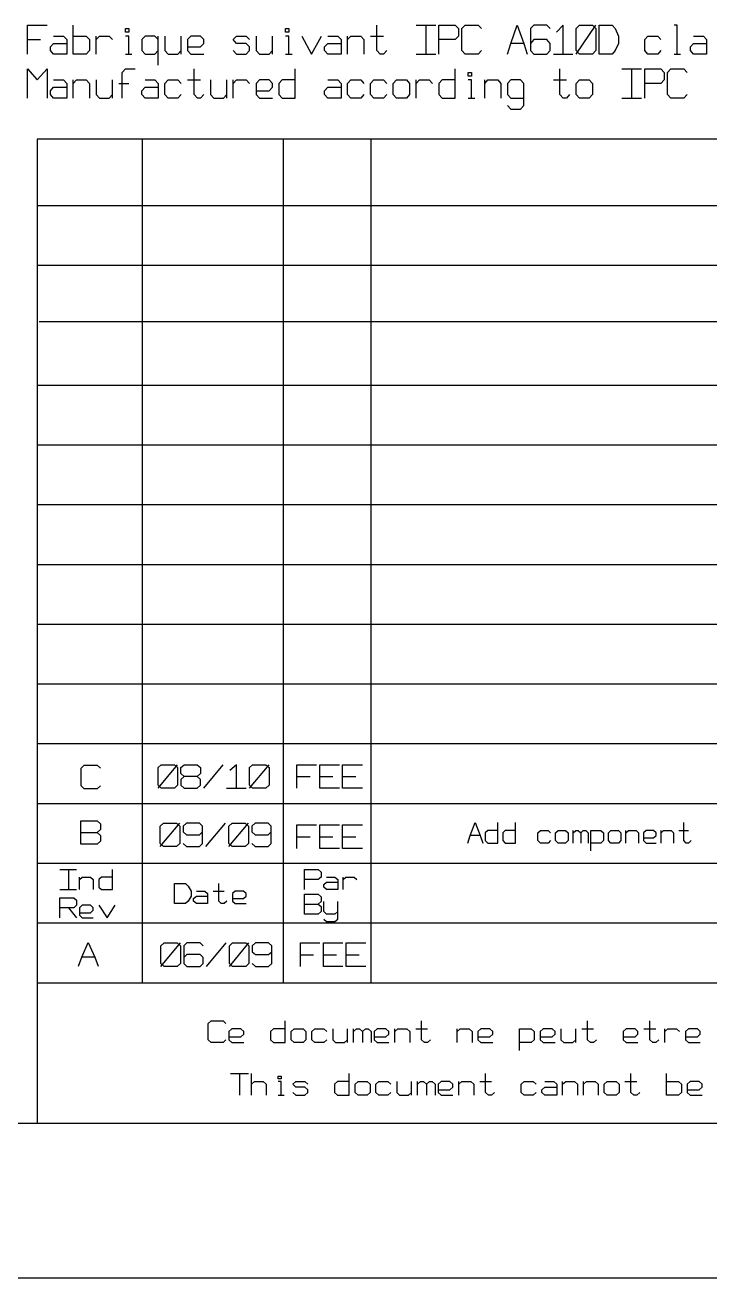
# Model space of a CAD drawing. Extents: x -262 to 926, y -118 to 722.
# Drawn here: x 351.9 to 462.1, y -118.3 to 83.4 of the extents above; entities that cross this region are included whole.
import ezdxf

# ---------------------------------------------------------------- set-up
doc = ezdxf.new("R2010")
doc.units = 0
doc.layers.add('1', color=1, linetype='CONTINUOUS')

msp = doc.modelspace()

# ---------------------------------------------------------------- linework, layer by layer
at = {"layer": '1'}
for p, q in [((352.33, 78.67), (352.33, 83.37)), ((352.33, 83.37), (355.48, 83.37)), ((359.68, 78.67), (359.68, 83.37)), ((368.08, 82.2), (368.08, 82.8)), ((368.08, 82.8), (368.6, 82.8)), ((368.6, 82.8), (368.6, 82.2)), ((393.83, 82.2), (393.83, 82.8)), ((393.83, 82.8), (394.35, 82.8)), ((394.35, 82.8), (394.35, 82.2)), ((408.55, 79.25), (408.55, 83.37)), ((414.85, 83.37), (418, 83.37)), ((416.43, 83.37), (416.43, 78.67)), ((418.53, 78.67), (418.53, 83.37)), ((418.53, 83.37), (421.15, 83.37)), ((421.15, 83.37), (421.68, 82.8)), ((421.68, 82.8), (421.68, 81.6)), ((422.2, 82.8), (422.73, 83.37)), ((422.2, 79.25), (422.2, 82.8)), ((422.73, 83.37), (424.83, 83.37)), ((424.83, 83.37), (425.35, 82.8)), ((430.08, 80.42), (431.13, 83.37)), ((431.13, 83.37), (432.2, 80.42)), ((433.78, 83.37), (433.25, 82.8)), ((433.25, 82.8), (433.25, 79.25)), ((435.88, 83.37), (433.78, 83.37)), ((436.4, 82.8), (435.88, 83.37)), ((438.5, 83.37), (437.45, 82.2)), ((438.5, 78.67), (438.5, 83.37)), ((440.6, 82.8), (441.13, 83.37)), ((440.6, 78.67), (443.75, 83.37)), ((440.6, 79.25), (440.6, 82.8)), ((441.13, 83.37), (443.23, 83.37)), ((443.23, 83.37), (443.75, 82.8)), ((443.75, 82.8), (443.75, 79.25)), ((444.28, 78.67), (444.28, 83.37)), ((444.28, 83.37), (446.38, 83.37)), ((446.38, 83.37), (446.9, 82.8)), ((446.9, 82.8), (447.43, 81.6)), ((456.88, 83.37), (456.35, 83.37)), ((456.88, 78.67), (456.88, 83.37)), ((352.33, 81.02), (354.43, 81.02)), ((356.53, 81.6), (358.1, 81.6)), ((358.1, 81.6), (358.63, 81.02)), ((358.63, 81.02), (358.63, 78.67)), ((359.68, 81.6), (361.78, 81.6)), ((361.78, 81.6), (362.3, 81.02)), ((362.3, 81.02), (362.3, 79.25)), ((363.35, 78.67), (363.35, 81.6)), ((363.35, 81.02), (363.88, 81.6)), ((363.88, 81.6), (365.45, 81.6)), ((365.45, 81.6), (365.98, 81.02)), ((368.6, 82.2), (368.08, 82.2)), ((368.6, 81.6), (368.08, 81.6)), ((368.6, 78.67), (368.6, 81.6)), ((371.25, 81.6), (370.7, 81.02)), ((370.7, 81.02), (370.7, 79.25)), ((372.83, 81.6), (371.25, 81.6)), ((373.35, 81.02), (372.83, 81.6)), ((373.35, 76.9), (373.35, 81.6)), ((374.4, 81.6), (374.4, 79.25)), ((377.03, 78.67), (377.03, 81.6)), ((378.6, 81.6), (378.08, 81.02)), ((378.08, 81.02), (378.08, 79.25)), ((380.18, 81.6), (378.6, 81.6)), ((380.7, 81.02), (380.18, 81.6)), ((380.7, 80.42), (380.7, 81.02)), ((385.43, 81.02), (385.95, 81.6)), ((385.95, 80.42), (385.43, 81.02)), ((385.95, 81.6), (387.53, 81.6)), ((387.53, 81.6), (388.05, 81.02)), ((389.1, 81.6), (389.1, 79.25)), ((391.73, 78.67), (391.73, 81.6)), ((394.35, 82.2), (393.83, 82.2)), ((394.35, 81.6), (393.83, 81.6)), ((394.35, 78.67), (394.35, 81.6)), ((396.45, 81.6), (398.03, 78.67)), ((398.03, 78.67), (399.6, 81.6)), ((400.65, 81.6), (402.25, 81.6)), ((402.25, 81.6), (402.78, 81.02)), ((402.78, 81.02), (402.78, 78.67)), ((403.83, 78.67), (403.83, 81.6)), ((403.83, 81.02), (404.35, 81.6)), ((404.35, 81.6), (405.93, 81.6)), ((405.93, 81.6), (406.45, 81.02)), ((406.45, 81.02), (406.45, 78.67)), ((407.5, 81.6), (409.6, 81.6)), ((421.15, 81.02), (418.53, 81.02)), ((421.68, 81.6), (421.15, 81.02)), ((433.78, 81.02), (433.25, 80.42)), ((435.88, 81.02), (433.78, 81.02)), ((436.4, 80.42), (435.88, 81.02)), ((447.43, 81.6), (447.43, 80.42)), ((451.63, 81.02), (452.15, 81.6)), ((451.63, 79.25), (451.63, 81.02)), ((452.15, 81.6), (453.73, 81.6)), ((453.73, 81.6), (454.25, 81.02)), ((459.5, 81.6), (461.08, 81.6)), ((461.08, 81.6), (461.6, 81.02)), ((461.6, 81.02), (461.6, 78.67)), ((356, 79.85), (356.53, 80.42)), ((356, 79.25), (356, 79.85)), ((356.53, 78.67), (356, 79.25)), ((356.53, 80.42), (358.63, 80.42)), ((358.63, 78.67), (356.53, 78.67)), ((361.78, 78.67), (359.68, 78.67)), ((362.3, 79.25), (361.78, 78.67)), ((368.08, 78.67), (369.13, 78.67)), ((370.7, 79.25), (371.25, 78.67)), ((371.25, 78.67), (372.83, 78.67)), ((372.83, 78.67), (373.35, 79.25)), ((374.4, 79.25), (374.93, 78.67)), ((374.93, 78.67), (376.5, 78.67)), ((376.5, 78.67), (377.03, 79.25)), ((378.08, 79.85), (380.18, 79.85)), ((378.08, 79.25), (378.6, 78.67)), ((378.6, 78.67), (380.7, 78.67)), ((380.18, 79.85), (380.7, 80.42)), ((385.43, 79.25), (385.95, 78.67)), ((387.53, 80.42), (385.95, 80.42)), ((385.95, 78.67), (387.53, 78.67)), ((388.05, 79.85), (387.53, 80.42)), ((387.53, 78.67), (388.05, 79.25)), ((388.05, 79.25), (388.05, 79.85)), ((389.1, 79.25), (389.63, 78.67)), ((389.63, 78.67), (391.2, 78.67)), ((391.2, 78.67), (391.73, 79.25)), ((393.83, 78.67), (394.88, 78.67)), ((400.13, 79.85), (400.65, 80.42)), ((400.13, 79.25), (400.13, 79.85)), ((400.65, 78.67), (400.13, 79.25)), ((400.65, 80.42), (402.78, 80.42)), ((402.78, 78.67), (400.65, 78.67)), ((409.08, 78.67), (408.55, 79.25)), ((409.6, 78.67), (409.08, 78.67)), ((410.13, 79.25), (409.6, 78.67)), ((414.85, 78.67), (418, 78.67)), ((422.73, 78.67), (422.2, 79.25)), ((424.83, 78.67), (422.73, 78.67)), ((425.35, 79.25), (424.83, 78.67)), ((429.55, 78.67), (430.08, 80.42)), ((432.2, 80.42), (430.08, 80.42)), ((432.2, 80.42), (432.73, 78.67)), ((433.25, 79.25), (433.78, 78.67)), ((433.78, 78.67), (435.88, 78.67)), ((435.88, 78.67), (436.4, 79.25)), ((436.4, 79.25), (436.4, 80.42)), ((436.93, 78.67), (440.08, 78.67)), ((441.13, 78.67), (440.6, 79.25)), ((443.23, 78.67), (441.13, 78.67)), ((443.75, 79.25), (443.23, 78.67)), ((446.38, 78.67), (444.28, 78.67)), ((446.9, 79.25), (446.38, 78.67)), ((447.43, 80.42), (446.9, 79.25)), ((452.15, 78.67), (451.63, 79.25)), ((453.73, 78.67), (452.15, 78.67)), ((454.25, 79.25), (453.73, 78.67)), ((456.35, 78.67), (457.4, 78.67)), ((458.98, 79.85), (459.5, 80.42)), ((458.98, 79.25), (458.98, 79.85)), ((459.5, 78.67), (458.98, 79.25)), ((459.5, 80.42), (461.6, 80.42)), ((461.6, 78.67), (459.5, 78.67)), ((352.33, 71.6), (352.33, 76.3)), ((352.33, 76.3), (353.9, 74.55)), ((353.9, 74.55), (355.48, 76.3)), ((355.48, 76.3), (355.48, 71.6)), ((367.55, 75.72), (368.08, 76.3)), ((367.55, 71.6), (367.55, 75.72)), ((368.08, 76.3), (369.65, 76.3)), ((379.13, 72.17), (379.13, 76.3)), ((395.4, 71.6), (395.4, 76.3)), ((421.15, 71.6), (421.15, 76.3)), ((423.25, 75.12), (423.25, 75.72)), ((423.25, 75.72), (423.78, 75.72)), ((423.78, 75.12), (423.25, 75.12)), ((423.78, 75.72), (423.78, 75.12)), ((437.98, 72.17), (437.98, 76.3)), ((447.95, 76.3), (451.1, 76.3)), ((449.53, 76.3), (449.53, 71.6)), ((451.63, 71.6), (451.63, 76.3)), ((451.63, 76.3), (454.25, 76.3)), ((454.25, 76.3), (454.78, 75.72)), ((454.78, 75.72), (454.78, 74.55)), ((455.3, 75.72), (455.83, 76.3)), ((455.3, 72.17), (455.3, 75.72)), ((455.83, 76.3), (457.93, 76.3)), ((457.93, 76.3), (458.45, 75.72)), ((356, 72.77), (356.53, 73.35)), ((356, 72.17), (356, 72.77)), ((356.53, 74.55), (358.1, 74.55)), ((356.53, 73.35), (358.63, 73.35)), ((358.1, 74.55), (358.63, 73.95)), ((358.63, 73.95), (358.63, 71.6)), ((359.68, 71.6), (359.68, 74.55)), ((359.68, 73.95), (360.2, 74.55)), ((360.2, 74.55), (361.78, 74.55)), ((361.78, 74.55), (362.3, 73.95)), ((362.3, 73.95), (362.3, 71.6)), ((363.35, 74.55), (363.35, 72.17)), ((365.98, 71.6), (365.98, 74.55)), ((367.03, 73.95), (368.6, 73.95)), ((370.7, 72.77), (371.25, 73.35)), ((370.7, 72.17), (370.7, 72.77)), ((371.25, 74.55), (372.83, 74.55)), ((371.25, 73.35), (373.35, 73.35)), ((372.83, 74.55), (373.35, 73.95)), ((373.35, 73.95), (373.35, 71.6)), ((374.4, 73.95), (374.93, 74.55)), ((374.4, 72.17), (374.4, 73.95)), ((374.93, 74.55), (376.5, 74.55)), ((376.5, 74.55), (377.03, 73.95)), ((378.08, 74.55), (380.18, 74.55)), ((381.75, 74.55), (381.75, 72.17)), ((384.38, 71.6), (384.38, 74.55)), ((385.43, 71.6), (385.43, 74.55)), ((385.43, 73.95), (385.95, 74.55)), ((385.95, 74.55), (387.53, 74.55)), ((387.53, 74.55), (388.05, 73.95)), ((389.63, 74.55), (389.1, 73.95)), ((389.1, 73.95), (389.1, 72.17)), ((389.1, 72.77), (391.2, 72.77)), ((391.2, 74.55), (389.63, 74.55)), ((391.73, 73.95), (391.2, 74.55)), ((391.2, 72.77), (391.73, 73.35)), ((391.73, 73.35), (391.73, 73.95)), ((393.3, 74.55), (392.78, 73.95)), ((392.78, 73.95), (392.78, 72.17)), ((395.4, 74.55), (393.3, 74.55)), ((400.13, 72.77), (400.65, 73.35)), ((400.13, 72.17), (400.13, 72.77)), ((400.65, 74.55), (402.25, 74.55)), ((400.65, 73.35), (402.78, 73.35)), ((402.25, 74.55), (402.78, 73.95)), ((402.78, 73.95), (402.78, 71.6)), ((403.83, 73.95), (404.35, 74.55)), ((403.83, 72.17), (403.83, 73.95)), ((404.35, 74.55), (405.93, 74.55)), ((405.93, 74.55), (406.45, 73.95)), ((407.5, 73.95), (408.03, 74.55)), ((407.5, 72.17), (407.5, 73.95)), ((408.03, 74.55), (409.6, 74.55)), ((409.6, 74.55), (410.13, 73.95)), ((411.18, 73.95), (411.7, 74.55)), ((411.18, 72.17), (411.18, 73.95)), ((411.7, 74.55), (413.28, 74.55)), ((413.28, 74.55), (413.8, 73.95)), ((413.8, 73.95), (413.8, 72.17)), ((414.85, 71.6), (414.85, 74.55)), ((414.85, 73.95), (415.38, 74.55)), ((415.38, 74.55), (416.95, 74.55)), ((416.95, 74.55), (417.48, 73.95)), ((419.05, 74.55), (418.53, 73.95)), ((418.53, 73.95), (418.53, 72.17)), ((421.15, 74.55), (419.05, 74.55)), ((423.78, 74.55), (423.25, 74.55)), ((423.78, 71.6), (423.78, 74.55)), ((425.88, 71.6), (425.88, 74.55)), ((425.88, 73.95), (426.4, 74.55)), ((426.4, 74.55), (427.98, 74.55)), ((427.98, 74.55), (428.5, 73.95)), ((428.5, 73.95), (428.5, 71.6)), ((430.08, 74.55), (429.55, 73.95)), ((429.55, 73.95), (429.55, 72.17)), ((431.65, 74.55), (430.08, 74.55)), ((432.2, 73.95), (431.65, 74.55)), ((432.2, 70.42), (432.2, 73.95)), ((436.93, 74.55), (439.03, 74.55)), ((440.6, 73.95), (441.13, 74.55)), ((440.6, 72.17), (440.6, 73.95)), ((441.13, 74.55), (442.7, 74.55)), ((442.7, 74.55), (443.23, 73.95)), ((443.23, 73.95), (443.23, 72.17)), ((454.25, 73.95), (451.63, 73.95)), ((454.78, 74.55), (454.25, 73.95)), ((356.53, 71.6), (356, 72.17)), ((358.63, 71.6), (356.53, 71.6)), ((363.35, 72.17), (363.88, 71.6)), ((363.88, 71.6), (365.45, 71.6)), ((365.45, 71.6), (365.98, 72.17)), ((371.25, 71.6), (370.7, 72.17)), ((373.35, 71.6), (371.25, 71.6)), ((374.93, 71.6), (374.4, 72.17)), ((376.5, 71.6), (374.93, 71.6)), ((377.03, 72.17), (376.5, 71.6)), ((379.65, 71.6), (379.13, 72.17)), ((380.18, 71.6), (379.65, 71.6)), ((380.7, 72.17), (380.18, 71.6)), ((381.75, 72.17), (382.28, 71.6)), ((382.28, 71.6), (383.85, 71.6)), ((383.85, 71.6), (384.38, 72.17)), ((389.1, 72.17), (389.63, 71.6)), ((389.63, 71.6), (391.73, 71.6)), ((392.78, 72.17), (393.3, 71.6)), ((393.3, 71.6), (395.4, 71.6)), ((400.65, 71.6), (400.13, 72.17)), ((402.78, 71.6), (400.65, 71.6)), ((404.35, 71.6), (403.83, 72.17)), ((405.93, 71.6), (404.35, 71.6)), ((406.45, 72.17), (405.93, 71.6)), ((408.03, 71.6), (407.5, 72.17)), ((409.6, 71.6), (408.03, 71.6)), ((410.13, 72.17), (409.6, 71.6)), ((411.7, 71.6), (411.18, 72.17)), ((413.28, 71.6), (411.7, 71.6)), ((413.8, 72.17), (413.28, 71.6)), ((418.53, 72.17), (419.05, 71.6)), ((419.05, 71.6), (421.15, 71.6)), ((423.25, 71.6), (424.3, 71.6)), ((429.55, 72.17), (430.08, 71.6)), ((430.08, 71.6), (432.2, 71.6)), ((438.5, 71.6), (437.98, 72.17)), ((439.03, 71.6), (438.5, 71.6)), ((439.55, 72.17), (439.03, 71.6)), ((441.13, 71.6), (440.6, 72.17)), ((442.7, 71.6), (441.13, 71.6)), ((443.23, 72.17), (442.7, 71.6)), ((447.95, 71.6), (451.1, 71.6)), ((455.83, 71.6), (455.3, 72.17)), ((457.93, 71.6), (455.83, 71.6)), ((458.45, 72.17), (457.93, 71.6)), ((429.55, 70.42), (430.08, 69.82)), ((430.08, 69.82), (431.65, 69.82)), ((431.65, 69.82), (432.2, 70.42)), ((899.93, 65.02), (353.88, 65.02)), ((353.88, 65.02), (353.88, -93.43)), ((370.85, -70.8), (370.85, 65.02)), ((393.5, -70.8), (393.5, 65.02)), ((407.63, -70.8), (407.63, 65.02)), ((899.93, 54.27), (353.88, 54.27)), ((899.93, 44.65), (353.88, 44.65)), ((900.2, 35.6), (354.18, 35.6)), ((353.88, 25.4), (636.8, 25.4)), ((353.88, 15.77), (636.8, 15.77)), ((353.88, 6.17), (636.8, 6.17)), ((353.88, -3.45), (636.8, -3.45)), ((353.88, -13.08), (636.8, -13.08)), ((353.88, -22.7), (636.8, -22.7)), ((353.88, -32.3), (636.8, -32.3)), ((360.93, -36.28), (361.45, -35.8)), ((360.93, -39.1), (360.93, -36.28)), ((361.45, -35.8), (363.55, -35.8)), ((363.55, -35.8), (364.08, -36.28)), ((373.33, -36.18), (373.85, -35.7)), ((373.33, -39.48), (376.48, -35.7)), ((373.33, -39), (373.33, -36.18)), ((373.85, -35.7), (375.95, -35.7)), ((375.95, -35.7), (376.48, -36.18)), ((376.48, -36.18), (376.48, -39)), ((377, -36.18), (377.53, -35.7)), ((377, -37.13), (377, -36.18)), ((377.53, -35.7), (379.63, -35.7)), ((379.63, -35.7), (380.15, -36.18)), ((380.15, -36.18), (380.15, -37.13)), ((380.68, -39.48), (383.83, -35.7)), ((385.93, -35.7), (384.88, -36.65)), ((385.93, -39.48), (385.93, -35.7)), ((388.03, -36.18), (388.55, -35.7)), ((388.03, -39.48), (391.18, -35.7)), ((388.03, -39), (388.03, -36.18)), ((388.55, -35.7), (390.65, -35.7)), ((390.65, -35.7), (391.18, -36.18)), ((391.18, -36.18), (391.18, -39)), ((395.68, -39.48), (395.68, -35.7)), ((395.68, -35.7), (398.83, -35.7)), ((399.35, -39.48), (399.35, -35.7)), ((399.35, -35.7), (402.5, -35.7)), ((403.03, -39.48), (403.03, -35.7)), ((403.03, -35.7), (406.2, -35.7)), ((377.53, -37.6), (377, -37.13)), ((377.53, -37.6), (377, -38.08)), ((377, -38.08), (377, -39)), ((379.63, -37.6), (377.53, -37.6)), ((380.15, -37.13), (379.63, -37.6)), ((380.15, -38.08), (379.63, -37.6)), ((380.15, -39), (380.15, -38.08)), ((395.68, -37.6), (397.78, -37.6)), ((399.35, -37.6), (401.45, -37.6)), ((403.03, -37.6), (405.15, -37.6)), ((361.45, -39.58), (360.93, -39.1)), ((363.55, -39.58), (361.45, -39.58)), ((364.08, -39.1), (363.55, -39.58)), ((373.85, -39.48), (373.33, -39)), ((375.95, -39.48), (373.85, -39.48)), ((376.48, -39), (375.95, -39.48)), ((377, -39), (377.53, -39.48)), ((377.53, -39.48), (379.63, -39.48)), ((379.63, -39.48), (380.15, -39)), ((384.35, -39.48), (387.5, -39.48)), ((388.55, -39.48), (388.03, -39)), ((390.65, -39.48), (388.55, -39.48)), ((391.18, -39), (390.65, -39.48)), ((402.5, -39.48), (399.35, -39.48)), ((406.2, -39.48), (403.03, -39.48)), ((353.88, -41.93), (636.8, -41.93)), ((360.9, -48.5), (360.9, -44.73)), ((360.9, -44.73), (363.55, -44.73)), ((363.55, -44.73), (364.08, -45.2)), ((364.08, -46.15), (363.55, -46.63)), ((364.08, -45.2), (364.08, -46.15)), ((373.68, -45.58), (374.2, -45.1)), ((373.68, -48.88), (376.83, -45.1)), ((373.68, -48.4), (373.68, -45.58)), ((374.2, -45.1), (376.3, -45.1)), ((376.3, -45.1), (376.83, -45.58)), ((376.83, -45.58), (376.83, -48.4)), ((377.88, -45.1), (377.35, -45.58)), ((377.35, -45.58), (377.35, -46.5)), ((379.98, -45.1), (377.88, -45.1)), ((380.5, -45.58), (379.98, -45.1)), ((380.5, -48.4), (380.5, -45.58)), ((381.03, -48.88), (384.18, -45.1)), ((384.7, -45.58), (385.23, -45.1)), ((384.7, -48.88), (387.88, -45.1)), ((384.7, -48.4), (384.7, -45.58)), ((385.23, -45.1), (387.35, -45.1)), ((387.35, -45.1), (387.88, -45.58)), ((387.88, -45.58), (387.88, -48.4)), ((388.93, -45.1), (388.4, -45.58)), ((388.4, -45.58), (388.4, -46.5)), ((391.03, -45.1), (388.93, -45.1)), ((391.55, -45.58), (391.03, -45.1)), ((391.55, -48.4), (391.55, -45.58)), ((395.68, -49.18), (395.68, -45.4)), ((395.68, -45.4), (398.83, -45.4)), ((399.35, -49.18), (399.35, -45.4)), ((399.35, -45.4), (402.5, -45.4)), ((403.03, -49.18), (403.03, -45.4)), ((403.03, -45.4), (406.2, -45.4)), ((423.55, -47.1), (424.35, -45.03)), ((424.35, -45.03), (425.18, -47.1)), ((426.38, -46.28), (425.98, -46.68)), ((428, -46.28), (426.38, -46.28)), ((428, -48.33), (428, -45.03)), ((429.2, -46.28), (428.8, -46.68)), ((430.83, -46.28), (429.2, -46.28)), ((430.83, -48.33), (430.83, -45.03)), ((434.45, -46.68), (434.88, -46.28)), ((434.88, -46.28), (436.08, -46.28)), ((436.08, -46.28), (436.48, -46.68)), ((437.3, -46.68), (437.7, -46.28)), ((437.7, -46.28), (438.9, -46.28)), ((438.9, -46.28), (439.3, -46.68)), ((440.13, -48.33), (440.13, -46.28)), ((440.13, -46.68), (440.53, -46.28)), ((440.53, -46.28), (440.93, -46.28)), ((440.93, -46.28), (441.33, -46.68)), ((441.33, -46.68), (441.73, -46.28)), ((441.73, -46.28), (442.15, -46.28)), ((442.15, -46.28), (442.55, -46.68)), ((442.95, -49.58), (442.95, -46.28)), ((442.95, -46.28), (444.58, -46.28)), ((444.58, -46.28), (444.98, -46.68)), ((445.78, -46.68), (446.18, -46.28)), ((446.18, -46.28), (447.4, -46.28)), ((447.4, -46.28), (447.8, -46.68)), ((448.6, -48.33), (448.6, -46.28)), ((448.6, -46.68), (449, -46.28)), ((449, -46.28), (450.23, -46.28)), ((450.23, -46.28), (450.63, -46.68)), ((451.85, -46.28), (451.43, -46.68)), ((453.05, -46.28), (451.85, -46.28)), ((453.45, -46.68), (453.05, -46.28)), ((454.28, -48.33), (454.28, -46.28)), ((454.28, -46.68), (454.68, -46.28)), ((454.68, -46.28), (455.88, -46.28)), ((455.88, -46.28), (456.28, -46.68)), ((457.1, -46.28), (458.7, -46.28)), ((457.9, -47.93), (457.9, -45.03)), ((360.9, -46.63), (363.55, -46.63)), ((363.55, -46.63), (364.08, -47.1)), ((364.08, -48.03), (363.55, -48.5)), ((364.08, -47.1), (364.08, -48.03)), ((374.2, -48.88), (373.68, -48.4)), ((376.83, -48.4), (376.3, -48.88)), ((377.35, -46.5), (377.88, -46.98)), ((377.35, -48.4), (377.88, -48.88)), ((377.88, -46.98), (379.98, -46.98)), ((379.98, -46.98), (380.5, -46.5)), ((379.98, -48.88), (380.5, -48.4)), ((385.23, -48.88), (384.7, -48.4)), ((387.88, -48.4), (387.35, -48.88)), ((388.4, -46.5), (388.93, -46.98)), ((388.4, -48.4), (388.93, -48.88)), ((388.93, -46.98), (391.03, -46.98)), ((391.03, -46.98), (391.55, -46.5)), ((391.03, -48.88), (391.55, -48.4)), ((395.68, -47.3), (397.78, -47.3)), ((399.35, -47.3), (401.45, -47.3)), ((403.03, -47.3), (405.15, -47.3)), ((423.15, -48.33), (423.55, -47.1)), ((425.18, -47.1), (423.55, -47.1)), ((425.18, -47.1), (425.58, -48.33)), ((425.98, -46.68), (425.98, -47.93)), ((425.98, -47.93), (426.38, -48.33)), ((426.38, -48.33), (428, -48.33)), ((428.8, -46.68), (428.8, -47.93)), ((428.8, -47.93), (429.2, -48.33)), ((429.2, -48.33), (430.83, -48.33)), ((434.45, -47.93), (434.45, -46.68)), ((434.88, -48.33), (434.45, -47.93)), ((436.08, -48.33), (434.88, -48.33)), ((436.48, -47.93), (436.08, -48.33)), ((437.3, -47.93), (437.3, -46.68)), ((437.7, -48.33), (437.3, -47.93)), ((438.9, -48.33), (437.7, -48.33)), ((439.3, -47.93), (438.9, -48.33)), ((439.3, -46.68), (439.3, -47.93)), ((441.33, -46.68), (441.33, -48.33)), ((442.55, -46.68), (442.55, -48.33)), ((444.58, -48.33), (442.95, -48.33)), ((444.98, -47.93), (444.58, -48.33)), ((444.98, -46.68), (444.98, -47.93)), ((445.78, -47.93), (445.78, -46.68)), ((446.18, -48.33), (445.78, -47.93)), ((447.4, -48.33), (446.18, -48.33)), ((447.8, -47.93), (447.4, -48.33)), ((447.8, -46.68), (447.8, -47.93)), ((450.63, -46.68), (450.63, -48.33)), ((451.43, -46.68), (451.43, -47.93)), ((451.43, -47.5), (453.05, -47.5)), ((451.43, -47.93), (451.85, -48.33)), ((451.85, -48.33), (453.45, -48.33)), ((453.05, -47.5), (453.45, -47.1)), ((453.45, -47.1), (453.45, -46.68)), ((456.28, -46.68), (456.28, -48.33)), ((458.3, -48.33), (457.9, -47.93)), ((458.7, -48.33), (458.3, -48.33)), ((459.13, -47.93), (458.7, -48.33)), ((363.55, -48.5), (360.9, -48.5)), ((376.3, -48.88), (374.2, -48.88)), ((377.88, -48.88), (379.98, -48.88)), ((387.35, -48.88), (385.23, -48.88)), ((388.93, -48.88), (391.03, -48.88)), ((402.5, -49.18), (399.35, -49.18)), ((406.2, -49.18), (403.03, -49.18)), ((353.88, -51.55), (636.8, -51.55)), ((357.55, -52.58), (360.23, -52.58)), ((358.9, -52.58), (358.9, -55.8)), ((360.68, -55.8), (360.68, -53.8)), ((360.68, -54.2), (361.13, -53.8)), ((361.13, -53.8), (362.45, -53.8)), ((362.45, -53.8), (362.9, -54.2)), ((362.9, -54.2), (362.9, -55.8)), ((364.23, -53.8), (363.78, -54.2)), ((363.78, -54.2), (363.78, -55.4)), ((366, -53.8), (364.23, -53.8)), ((366, -55.8), (366, -52.58)), ((396.88, -55.8), (396.88, -52.58)), ((396.88, -52.58), (399.1, -52.58)), ((399.1, -54.2), (396.88, -54.2)), ((399.1, -52.58), (399.55, -52.98)), ((399.55, -53.8), (399.1, -54.2)), ((399.55, -52.98), (399.55, -53.8)), ((400.45, -53.8), (401.78, -53.8)), ((401.78, -53.8), (402.23, -54.2)), ((402.23, -54.2), (402.23, -55.8)), ((403.1, -55.8), (403.1, -53.8)), ((403.1, -54.2), (403.55, -53.8)), ((403.55, -53.8), (404.9, -53.8)), ((404.9, -53.8), (405.33, -54.2)), ((357.55, -55.8), (360.23, -55.8)), ((363.78, -55.4), (364.23, -55.8)), ((364.23, -55.8), (366, -55.8)), ((375.95, -58.05), (375.95, -54.85)), ((375.95, -54.85), (377.73, -54.85)), ((377.73, -54.85), (378.18, -55.25)), ((378.18, -55.25), (378.63, -56.05)), ((378.63, -56.05), (378.63, -56.85)), ((379.5, -56.05), (380.85, -56.05)), ((380.85, -56.05), (381.28, -56.45)), ((381.28, -56.45), (381.28, -58.05)), ((382.18, -56.05), (383.95, -56.05)), ((383.08, -57.65), (383.08, -54.85)), ((385.73, -56.05), (385.28, -56.45)), ((385.28, -56.45), (385.28, -57.65)), ((387.08, -56.05), (385.73, -56.05)), ((387.5, -56.45), (387.08, -56.05)), ((387.5, -56.85), (387.5, -56.45)), ((400, -55), (400.45, -54.6)), ((400, -55.4), (400, -55)), ((400.45, -55.8), (400, -55.4)), ((400.45, -54.6), (402.23, -54.6)), ((402.23, -55.8), (400.45, -55.8)), ((357.55, -60.33), (357.55, -57.13)), ((357.55, -57.13), (359.78, -57.13)), ((359.78, -57.13), (360.23, -57.53)), ((360.23, -58.33), (359.78, -58.73)), ((360.23, -57.53), (360.23, -58.33)), ((361.13, -58.33), (360.68, -58.73)), ((362.45, -58.33), (361.13, -58.33)), ((362.9, -58.73), (362.45, -58.33)), ((363.78, -58.33), (365.13, -60.33)), ((365.13, -60.33), (366.45, -58.33)), ((377.73, -58.05), (375.95, -58.05)), ((378.18, -57.65), (377.73, -58.05)), ((378.63, -56.85), (378.18, -57.65)), ((379.05, -57.25), (379.5, -56.85)), ((379.05, -57.65), (379.05, -57.25)), ((379.5, -58.05), (379.05, -57.65)), ((379.5, -56.85), (381.28, -56.85)), ((381.28, -58.05), (379.5, -58.05)), ((383.5, -58.05), (383.08, -57.65)), ((383.95, -58.05), (383.5, -58.05)), ((384.4, -57.65), (383.95, -58.05)), ((385.28, -57.25), (387.08, -57.25)), ((385.28, -57.65), (385.73, -58.05)), ((385.73, -58.05), (387.5, -58.05)), ((387.08, -57.25), (387.5, -56.85)), ((396.88, -59.75), (396.88, -56.55)), ((396.88, -56.55), (399.1, -56.55)), ((396.88, -58.15), (399.1, -58.15)), ((399.1, -56.55), (399.55, -56.95)), ((399.55, -57.75), (399.1, -58.15)), ((399.1, -58.15), (399.55, -58.55)), ((399.55, -56.95), (399.55, -57.75)), ((400, -59.35), (400, -57.75)), ((402.23, -60.55), (402.23, -57.75)), ((359.78, -58.73), (357.55, -58.73)), ((358.9, -58.73), (360.23, -60.33)), ((360.68, -58.73), (360.68, -59.93)), ((360.68, -59.53), (362.45, -59.53)), ((360.68, -59.93), (361.13, -60.33)), ((361.13, -60.33), (362.9, -60.33)), ((362.45, -59.53), (362.9, -59.13)), ((362.9, -59.13), (362.9, -58.73)), ((399.1, -59.75), (396.88, -59.75)), ((399.55, -59.35), (399.1, -59.75)), ((399.55, -58.55), (399.55, -59.35)), ((400.45, -59.75), (400, -59.35)), ((401.78, -59.75), (400.45, -59.75)), ((402.23, -59.35), (401.78, -59.75)), ((353.88, -61.18), (636.8, -61.18)), ((400, -60.55), (400.45, -60.95)), ((400.45, -60.95), (401.78, -60.95)), ((401.78, -60.95), (402.23, -60.55)), ((361.05, -66.7), (362.1, -64.35)), ((362.1, -64.35), (363.15, -66.7)), ((373.78, -64.88), (374.3, -64.4)), ((373.78, -68.18), (376.93, -64.4)), ((374.3, -64.4), (376.4, -64.4)), ((376.4, -64.4), (376.93, -64.88)), ((377.98, -64.4), (377.45, -64.88)), ((380.08, -64.4), (377.98, -64.4)), ((380.6, -64.88), (380.08, -64.4)), ((381.13, -68.18), (384.28, -64.4)), ((384.8, -64.88), (385.33, -64.4)), ((384.8, -68.18), (387.95, -64.4)), ((385.33, -64.4), (387.43, -64.4)), ((387.43, -64.4), (387.95, -64.88)), ((389, -64.4), (388.48, -64.88)), ((391.1, -64.4), (389, -64.4)), ((391.63, -64.88), (391.1, -64.4)), ((396.23, -68.18), (396.23, -64.4)), ((396.23, -64.4), (399.38, -64.4)), ((399.93, -68.18), (399.93, -64.4)), ((399.93, -64.4), (403.08, -64.4)), ((403.6, -68.18), (403.6, -64.4)), ((403.6, -64.4), (406.75, -64.4)), ((373.78, -67.7), (373.78, -64.88)), ((376.93, -64.88), (376.93, -67.7)), ((377.45, -64.88), (377.45, -67.7)), ((377.98, -66.28), (377.45, -66.75)), ((380.08, -66.28), (377.98, -66.28)), ((380.6, -66.75), (380.08, -66.28)), ((384.8, -67.7), (384.8, -64.88)), ((387.95, -64.88), (387.95, -67.7)), ((388.48, -64.88), (388.48, -65.83)), ((388.48, -65.83), (389, -66.28)), ((389, -66.28), (391.1, -66.28)), ((391.1, -66.28), (391.63, -65.83)), ((391.63, -67.7), (391.63, -64.88)), ((396.23, -66.3), (398.33, -66.3)), ((399.93, -66.3), (402.03, -66.3)), ((403.6, -66.3), (405.7, -66.3)), ((360.53, -68.13), (361.05, -66.7)), ((363.15, -66.7), (361.05, -66.7)), ((363.15, -66.7), (363.68, -68.13)), ((374.3, -68.18), (373.78, -67.7)), ((376.4, -68.18), (374.3, -68.18)), ((376.93, -67.7), (376.4, -68.18)), ((377.45, -67.7), (377.98, -68.18)), ((377.98, -68.18), (380.08, -68.18)), ((380.08, -68.18), (380.6, -67.7)), ((380.6, -67.7), (380.6, -66.75)), ((385.33, -68.18), (384.8, -67.7)), ((387.43, -68.18), (385.33, -68.18)), ((387.95, -67.7), (387.43, -68.18)), ((388.48, -67.7), (389, -68.18)), ((389, -68.18), (391.1, -68.18)), ((391.1, -68.18), (391.63, -67.7)), ((403.08, -68.18), (399.93, -68.18)), ((406.75, -68.18), (403.6, -68.18)), ((353.88, -70.8), (899.93, -70.8)), ((381.4, -77.35), (381.88, -76.93)), ((381.4, -79.98), (381.4, -77.35)), ((381.88, -76.93), (383.78, -76.93)), ((383.78, -76.93), (384.25, -77.35)), ((385.2, -78.23), (384.73, -78.68)), ((386.63, -78.23), (385.2, -78.23)), ((387.13, -78.68), (386.63, -78.23)), ((391.88, -78.23), (391.4, -78.68)), ((393.8, -78.23), (391.88, -78.23)), ((393.8, -80.4), (393.8, -76.93)), ((394.75, -78.68), (395.23, -78.23)), ((395.23, -78.23), (396.65, -78.23)), ((396.65, -78.23), (397.13, -78.68)), ((398.08, -78.68), (398.55, -78.23)), ((398.55, -78.23), (400, -78.23)), ((400, -78.23), (400.48, -78.68)), ((401.43, -78.23), (401.43, -79.98)), ((403.8, -80.4), (403.8, -78.23)), ((404.78, -80.4), (404.78, -78.23)), ((404.78, -78.68), (405.25, -78.23)), ((405.25, -78.23), (405.73, -78.23)), ((405.73, -78.23), (406.2, -78.68)), ((406.2, -78.68), (406.68, -78.23)), ((406.68, -78.23), (407.15, -78.23)), ((407.15, -78.23), (407.63, -78.68)), ((408.58, -78.23), (408.1, -78.68)), ((410, -78.23), (408.58, -78.23)), ((410.48, -78.68), (410, -78.23)), ((411.45, -80.4), (411.45, -78.23)), ((411.45, -78.68), (411.93, -78.23)), ((411.93, -78.23), (413.35, -78.23)), ((413.35, -78.23), (413.83, -78.68)), ((414.78, -78.23), (416.7, -78.23)), ((415.73, -79.98), (415.73, -76.93)), ((421.45, -80.4), (421.45, -78.23)), ((421.45, -78.68), (421.93, -78.23)), ((421.93, -78.23), (423.38, -78.23)), ((423.38, -78.23), (423.85, -78.68)), ((425.28, -78.23), (424.8, -78.68)), ((426.7, -78.23), (425.28, -78.23)), ((427.18, -78.68), (426.7, -78.23)), ((431.48, -81.7), (431.48, -78.23)), ((431.48, -78.23), (433.38, -78.23)), ((433.38, -78.23), (433.85, -78.68)), ((435.3, -78.23), (434.83, -78.68)), ((436.73, -78.23), (435.3, -78.23)), ((437.2, -78.68), (436.73, -78.23)), ((438.15, -78.23), (438.15, -79.98)), ((440.55, -80.4), (440.55, -78.23)), ((441.5, -78.23), (443.4, -78.23)), ((442.45, -79.98), (442.45, -76.93)), ((448.65, -78.23), (448.18, -78.68)), ((450.08, -78.23), (448.65, -78.23)), ((450.55, -78.68), (450.08, -78.23)), ((451.5, -78.23), (453.43, -78.23)), ((452.48, -79.98), (452.48, -76.93)), ((454.85, -80.4), (454.85, -78.23)), ((454.85, -78.68), (455.33, -78.23)), ((455.33, -78.23), (456.75, -78.23)), ((456.75, -78.23), (457.23, -78.68)), ((458.68, -78.23), (458.2, -78.68)), ((460.1, -78.23), (458.68, -78.23)), ((460.58, -78.68), (460.1, -78.23)), ((381.88, -80.4), (381.4, -79.98)), ((383.78, -80.4), (381.88, -80.4)), ((384.25, -79.98), (383.78, -80.4)), ((384.73, -78.68), (384.73, -79.98)), ((384.73, -79.53), (386.63, -79.53)), ((384.73, -79.98), (385.2, -80.4)), ((385.2, -80.4), (387.13, -80.4)), ((386.63, -79.53), (387.13, -79.1)), ((387.13, -79.1), (387.13, -78.68)), ((391.4, -78.68), (391.4, -79.98)), ((391.4, -79.98), (391.88, -80.4)), ((391.88, -80.4), (393.8, -80.4)), ((394.75, -79.98), (394.75, -78.68)), ((395.23, -80.4), (394.75, -79.98)), ((396.65, -80.4), (395.23, -80.4)), ((397.13, -79.98), (396.65, -80.4)), ((397.13, -78.68), (397.13, -79.98)), ((398.08, -79.98), (398.08, -78.68)), ((398.55, -80.4), (398.08, -79.98)), ((400, -80.4), (398.55, -80.4)), ((400.48, -79.98), (400, -80.4)), ((401.43, -79.98), (401.9, -80.4)), ((401.9, -80.4), (403.33, -80.4)), ((403.33, -80.4), (403.8, -79.98)), ((406.2, -78.68), (406.2, -80.4)), ((407.63, -78.68), (407.63, -80.4)), ((408.1, -78.68), (408.1, -79.98)), ((408.1, -79.53), (410, -79.53)), ((408.1, -79.98), (408.58, -80.4)), ((408.58, -80.4), (410.48, -80.4)), ((410, -79.53), (410.48, -79.1)), ((410.48, -79.1), (410.48, -78.68)), ((413.83, -78.68), (413.83, -80.4)), ((416.2, -80.4), (415.73, -79.98)), ((416.7, -80.4), (416.2, -80.4)), ((417.18, -79.98), (416.7, -80.4)), ((423.85, -78.68), (423.85, -80.4)), ((424.8, -78.68), (424.8, -79.98)), ((424.8, -79.53), (426.7, -79.53)), ((424.8, -79.98), (425.28, -80.4)), ((425.28, -80.4), (427.18, -80.4)), ((426.7, -79.53), (427.18, -79.1)), ((427.18, -79.1), (427.18, -78.68)), ((433.38, -80.4), (431.48, -80.4)), ((433.85, -79.98), (433.38, -80.4)), ((433.85, -78.68), (433.85, -79.98)), ((434.83, -78.68), (434.83, -79.98)), ((434.83, -79.53), (436.73, -79.53)), ((434.83, -79.98), (435.3, -80.4)), ((435.3, -80.4), (437.2, -80.4)), ((436.73, -79.53), (437.2, -79.1)), ((437.2, -79.1), (437.2, -78.68)), ((438.15, -79.98), (438.63, -80.4)), ((438.63, -80.4), (440.05, -80.4)), ((440.05, -80.4), (440.55, -79.98)), ((442.93, -80.4), (442.45, -79.98)), ((443.4, -80.4), (442.93, -80.4)), ((443.88, -79.98), (443.4, -80.4)), ((448.18, -78.68), (448.18, -79.98)), ((448.18, -79.53), (450.08, -79.53)), ((448.18, -79.98), (448.65, -80.4)), ((448.65, -80.4), (450.55, -80.4)), ((450.08, -79.53), (450.55, -79.1)), ((450.55, -79.1), (450.55, -78.68)), ((452.95, -80.4), (452.48, -79.98)), ((453.43, -80.4), (452.95, -80.4)), ((453.9, -79.98), (453.43, -80.4)), ((458.2, -78.68), (458.2, -79.98)), ((458.2, -79.53), (460.1, -79.53)), ((458.2, -79.98), (458.68, -80.4)), ((458.68, -80.4), (460.58, -80.4)), ((460.1, -79.53), (460.58, -79.1)), ((460.58, -79.1), (460.58, -78.68)), ((385, -85.43), (387.88, -85.43)), ((386.45, -85.43), (386.45, -88.9)), ((388.35, -88.9), (388.35, -85.43)), ((388.35, -87.15), (388.83, -86.73)), ((388.83, -86.73), (390.25, -86.73)), ((390.25, -86.73), (390.73, -87.15)), ((392.65, -86.28), (392.65, -85.85)), ((392.65, -85.85), (393.13, -85.85)), ((393.13, -86.28), (392.65, -86.28)), ((393.13, -86.73), (392.65, -86.73)), ((393.13, -85.85), (393.13, -86.28)), ((393.13, -88.9), (393.13, -86.73)), ((395.03, -87.15), (395.5, -86.73)), ((395.5, -86.73), (396.93, -86.73)), ((396.93, -86.73), (397.43, -87.15)), ((402.18, -86.73), (401.7, -87.15)), ((404.1, -86.73), (402.18, -86.73)), ((404.1, -88.9), (404.1, -85.43)), ((405.05, -87.15), (405.53, -86.73)), ((405.53, -86.73), (406.95, -86.73)), ((406.95, -86.73), (407.43, -87.15)), ((408.38, -87.15), (408.85, -86.73)), ((408.85, -86.73), (410.3, -86.73)), ((410.3, -86.73), (410.78, -87.15)), ((411.73, -86.73), (411.73, -88.45)), ((414.1, -88.9), (414.1, -86.73)), ((415.08, -88.9), (415.08, -86.73)), ((415.08, -87.15), (415.55, -86.73)), ((415.55, -86.73), (416.03, -86.73)), ((416.03, -86.73), (416.5, -87.15)), ((416.5, -87.15), (416.98, -86.73)), ((416.98, -86.73), (417.45, -86.73)), ((417.45, -86.73), (417.93, -87.15)), ((418.88, -86.73), (418.4, -87.15)), ((420.3, -86.73), (418.88, -86.73)), ((420.78, -87.15), (420.3, -86.73)), ((421.75, -88.9), (421.75, -86.73)), ((421.75, -87.15), (422.23, -86.73)), ((422.23, -86.73), (423.65, -86.73)), ((423.65, -86.73), (424.13, -87.15)), ((425.08, -86.73), (427, -86.73)), ((426.03, -88.45), (426.03, -85.43)), ((431.75, -87.15), (432.23, -86.73)), ((432.23, -86.73), (433.68, -86.73)), ((433.68, -86.73), (434.15, -87.15)), ((435.58, -86.73), (437, -86.73)), ((437, -86.73), (437.48, -87.15)), ((438.43, -88.9), (438.43, -86.73)), ((438.43, -87.15), (438.93, -86.73)), ((438.93, -86.73), (440.35, -86.73)), ((440.35, -86.73), (440.83, -87.15)), ((441.78, -88.9), (441.78, -86.73)), ((441.78, -87.15), (442.25, -86.73)), ((442.25, -86.73), (443.68, -86.73)), ((443.68, -86.73), (444.15, -87.15)), ((445.13, -87.15), (445.6, -86.73)), ((445.6, -86.73), (447.03, -86.73)), ((447.03, -86.73), (447.5, -87.15)), ((448.45, -86.73), (450.35, -86.73)), ((449.4, -88.45), (449.4, -85.43)), ((455.13, -88.9), (455.13, -85.43)), ((455.13, -86.73), (457.05, -86.73)), ((457.05, -86.73), (457.53, -87.15)), ((458.95, -86.73), (458.48, -87.15)), ((460.38, -86.73), (458.95, -86.73)), ((460.85, -87.15), (460.38, -86.73)), ((390.73, -87.15), (390.73, -88.9)), ((395.5, -87.6), (395.03, -87.15)), ((395.03, -88.45), (395.5, -88.9)), ((396.93, -87.6), (395.5, -87.6)), ((397.43, -88.03), (396.93, -87.6)), ((396.93, -88.9), (397.43, -88.45)), ((397.43, -88.45), (397.43, -88.03)), ((401.7, -87.15), (401.7, -88.45)), ((401.7, -88.45), (402.18, -88.9)), ((405.05, -88.45), (405.05, -87.15)), ((405.53, -88.9), (405.05, -88.45)), ((407.43, -88.45), (406.95, -88.9)), ((407.43, -87.15), (407.43, -88.45)), ((408.38, -88.45), (408.38, -87.15)), ((408.85, -88.9), (408.38, -88.45)), ((410.78, -88.45), (410.3, -88.9)), ((411.73, -88.45), (412.2, -88.9)), ((413.63, -88.9), (414.1, -88.45)), ((416.5, -87.15), (416.5, -88.9)), ((417.93, -87.15), (417.93, -88.9)), ((418.4, -87.15), (418.4, -88.45)), ((418.4, -88.03), (420.3, -88.03)), ((418.4, -88.45), (418.88, -88.9)), ((420.3, -88.03), (420.78, -87.6)), ((420.78, -87.6), (420.78, -87.15)), ((424.13, -87.15), (424.13, -88.9)), ((426.5, -88.9), (426.03, -88.45)), ((427.48, -88.45), (427, -88.9)), ((431.75, -88.45), (431.75, -87.15)), ((432.23, -88.9), (431.75, -88.45)), ((434.15, -88.45), (433.68, -88.9)), ((435.1, -88.03), (435.58, -87.6)), ((435.1, -88.45), (435.1, -88.03)), ((435.58, -88.9), (435.1, -88.45)), ((435.58, -87.6), (437.48, -87.6)), ((437.48, -87.15), (437.48, -88.9)), ((440.83, -87.15), (440.83, -88.9)), ((444.15, -87.15), (444.15, -88.9)), ((445.13, -88.45), (445.13, -87.15)), ((445.6, -88.9), (445.13, -88.45)), ((447.5, -88.45), (447.03, -88.9)), ((447.5, -87.15), (447.5, -88.45)), ((449.88, -88.9), (449.4, -88.45)), ((450.85, -88.45), (450.35, -88.9)), ((457.53, -88.45), (457.05, -88.9)), ((457.53, -87.15), (457.53, -88.45)), ((458.48, -87.15), (458.48, -88.45)), ((458.48, -88.03), (460.38, -88.03)), ((458.48, -88.45), (458.95, -88.9)), ((460.38, -88.03), (460.85, -87.6)), ((460.85, -87.6), (460.85, -87.15)), ((392.65, -88.9), (393.6, -88.9)), ((395.5, -88.9), (396.93, -88.9)), ((402.18, -88.9), (404.1, -88.9)), ((406.95, -88.9), (405.53, -88.9)), ((410.3, -88.9), (408.85, -88.9)), ((412.2, -88.9), (413.63, -88.9)), ((418.88, -88.9), (420.78, -88.9)), ((427, -88.9), (426.5, -88.9)), ((433.68, -88.9), (432.23, -88.9)), ((437.48, -88.9), (435.58, -88.9)), ((447.03, -88.9), (445.6, -88.9)), ((450.35, -88.9), (449.88, -88.9)), ((457.05, -88.9), (455.13, -88.9)), ((458.95, -88.9), (460.85, -88.9)), ((-235.5, -93.43), (899.93, -93.43)), ((353.88, -93.43), (899.93, -93.43)), ((-261.92, -118.33), (926.33, -118.33))]:
    msp.add_line(p, q, dxfattribs=at)

doc.saveas('drawing.dxf')
